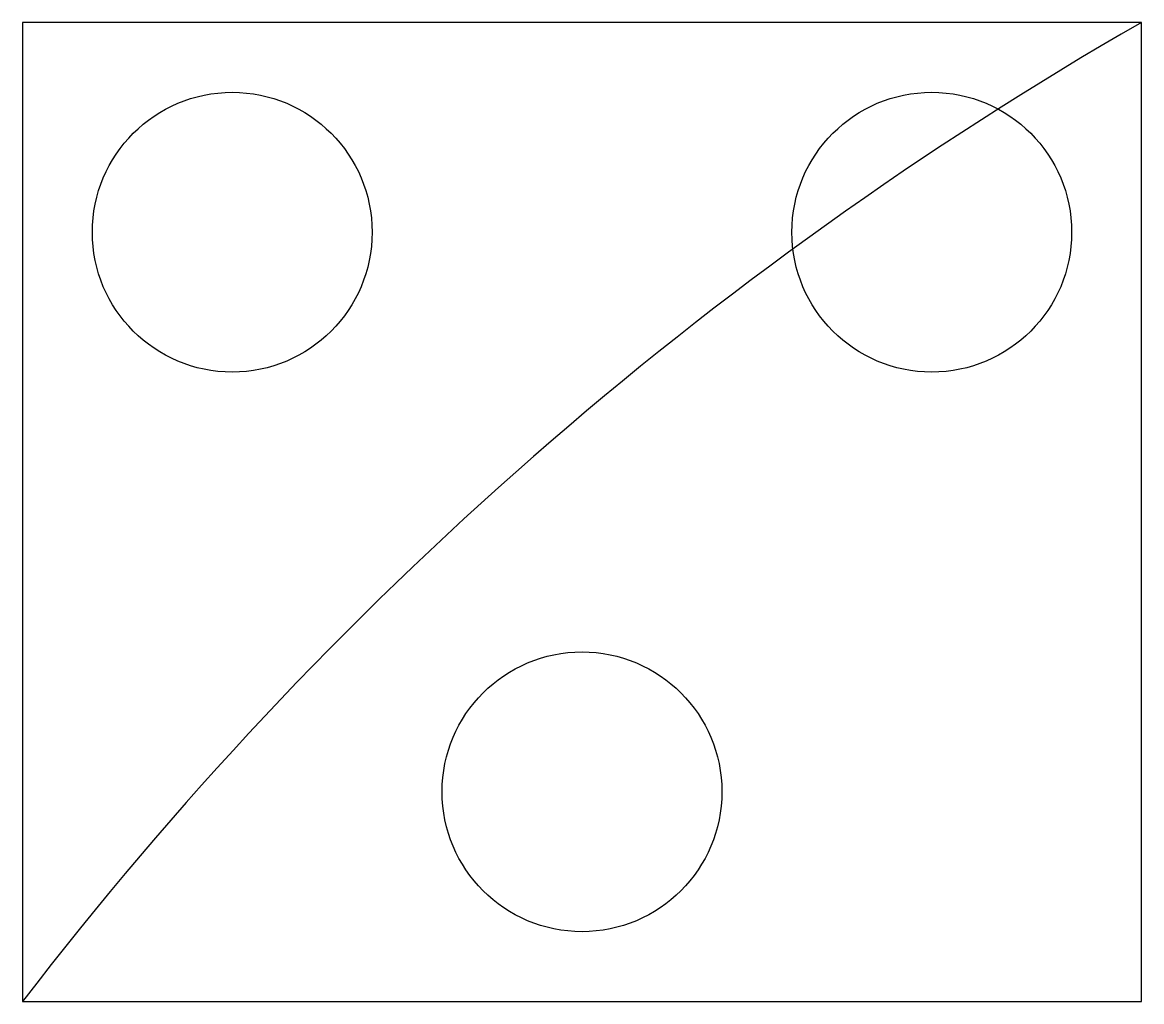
# Model space of a CAD drawing. Header units: millimetres. Extents: x 0 to 80, y 0 to 70.
import ezdxf

# ---------------------------------------------------------------- set-up
doc = ezdxf.new("R2010")
doc.units = ezdxf.units.MM

msp = doc.modelspace()

# ---------------------------------------------------------------- linework, layer by layer
for p, q in [((80, 70), (0, 70)), ((0, 70), (0, 0)), ((80, 0), (80, 70)), ((0, 0), (80, 0))]:
    msp.add_line(p, q)
for centre in [(15, 55), (65, 55), (40, 15)]:
    msp.add_circle(centre, 10)
msp.add_arc((215, -165), 271.017, 119.87599, 142.49586)

doc.saveas('drawing.dxf')
